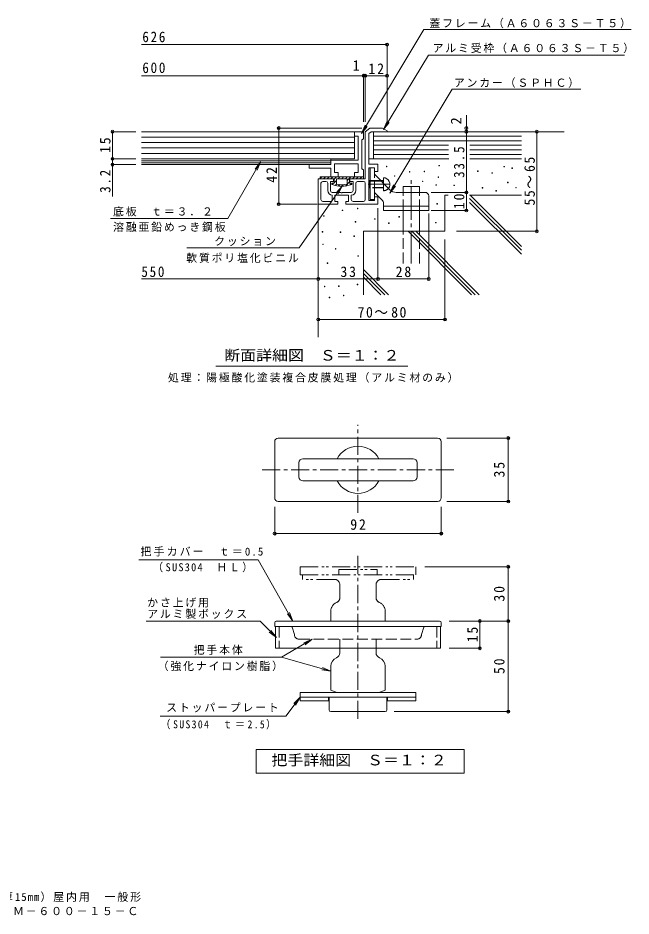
# Model space of a CAD drawing. Units: millimetres, scale not verified. Extents: x -330 to 347, y -274 to 222.
# Drawn here: x 8.3 to 347, y -273.8 to 221.9 of the extents above; entities that cross this region are included whole.
import ezdxf
from ezdxf.enums import TextEntityAlignment as Align

# ---------------------------------------------------------------- set-up
doc = ezdxf.new("R2010")
doc.units = ezdxf.units.MM
doc.header["$LTSCALE"] = 2
doc.header["$PDMODE"] = 32
doc.header["$PDSIZE"] = 1.6
for name, pattern in [('CHAIN1', [8, 5, -1, 1, -1]), ('CHAIN2', [12, 9, -1, 1, -1]), ('DASHED3', [4, 3, -1]), ('DOUBLE_CHAIN1', [8.8, 5, -1, 0.6, -0.6, 0.6, -1])]:
    doc.linetypes.add(name, pattern=pattern)
for name, color, linetype, lineweight in [('D-0', 3, 'Continuous', 9), ('D-1', 2, 'Continuous', 9), ('D-2', 3, 'Continuous', 9), ('D-4', 7, 'Continuous', 9), ('D-5', 7, 'Continuous', 9), ('D-6', 6, 'Continuous', 5)]:
    doc.layers.add(name, color=color, linetype=linetype, lineweight=lineweight)
doc.layers.add('F-0', color=7, linetype='Continuous')
doc.styles.add('ＭＳ ゴシック', font='')
doc.styles.get('ＭＳ ゴシック').set_extended_font_data('MS Gothic')

msp = doc.modelspace()

# ---------------------------------------------------------------- linework, layer by layer
at = {"layer": 'D-0', "linetype": 'CHAIN1'}
for p, q in [((196.142, -51.292), (196.142, -2.656)), ((143.174, -27.491), (249.424, -27.491)), ((196.142, -75.047), (196.142, -166.809))]:
    msp.add_line(p, q, dxfattribs=at)
at = {"layer": 'D-0'}
for p, q in [((150.142, -42.991), (150.142, -11.991)), ((240.142, -9.991), (152.142, -9.991)), ((242.142, -42.991), (242.142, -11.991)), ((163.542, -31.391), (163.542, -23.591)), ((226.542, -21.391), (165.742, -21.391)), ((228.742, -31.391), (228.742, -23.591)), ((226.542, -33.591), (165.742, -33.591)), ((152.142, -44.991), (240.142, -44.991)), ((150.142, -111.891), (150.142, -113.991)), ((232.581, -113.991), (150.142, -113.991)), ((150.642, -113.991), (150.642, -125.991)), ((241.242, -110.991), (151.042, -110.991)), ((233.061, -113.991), (242.142, -113.991)), ((241.642, -113.991), (241.642, -125.991)), ((242.142, -111.891), (242.142, -113.991)), ((241.642, -125.991), (150.642, -125.991)), ((186.142, -128.491), (186.142, -125.991)), ((206.142, -128.491), (206.142, -125.991)), ((181.142, -135.891), (181.142, -149.091)), ((211.142, -135.907), (211.142, -149.091)), ((164.142, -150.491), (228.142, -150.491)), ((164.142, -150.491), (164.142, -154.991)), ((164.142, -152.991), (228.142, -152.991)), ((179.892, -152.991), (179.892, -154.991)), ((180.142, -159.991), (180.142, -152.991)), ((181.142, -149.091), (184.142, -150.191)), ((184.142, -150.191), (184.142, -150.491)), ((211.142, -149.091), (208.142, -150.191)), ((208.142, -150.191), (208.142, -150.491)), ((212.142, -159.991), (212.142, -152.991)), ((212.392, -152.991), (212.392, -154.991)), ((228.142, -150.491), (228.142, -154.991)), ((164.142, -154.991), (179.892, -154.991)), ((212.392, -154.991), (228.142, -154.991)), ((211.142, -160.991), (181.142, -160.991))]:
    msp.add_line(p, q, dxfattribs=at)
at = {"layer": 'D-0', "linetype": 'DOUBLE_CHAIN1'}
for p, q in [((164.242, -80.991), (228.042, -80.991)), ((164.242, -80.991), (164.242, -85.491)), ((185.542, -82.491), (206.742, -82.491)), ((185.542, -82.491), (185.542, -85.491)), ((206.742, -82.491), (206.742, -85.491)), ((228.042, -80.991), (228.042, -85.491)), ((164.242, -85.491), (228.042, -85.491)), ((165.442, -85.491), (165.442, -87.991)), ((183.142, -87.991), (165.442, -87.991)), ((209.142, -87.991), (226.842, -87.991)), ((226.842, -85.491), (226.842, -87.991)), ((186.142, -97.991), (186.142, -90.991)), ((206.142, -97.991), (206.142, -90.991)), ((181.142, -105.391), (181.142, -110.991)), ((211.142, -105.407), (211.142, -110.991))]:
    msp.add_line(p, q, dxfattribs=at)
at = {"layer": 'D-0', "linetype": 'DASHED3'}
for p, q in [((152.642, -113.991), (152.642, -125.991)), ((239.642, -113.991), (239.642, -125.991)), ((159.703, -114.352), (161.042, -118.491)), ((232.581, -114.352), (231.242, -118.491)), ((163.542, -120.991), (228.742, -120.991)), ((186.142, -125.991), (186.142, -120.991)), ((206.142, -125.991), (206.142, -120.991))]:
    msp.add_line(p, q, dxfattribs=at)
at = {"layer": 'D-0', "color": 7}
for points in [[(211.822, 139.745), (211.822, 140.046), (212.122, 140.046), (212.122, 139.745)], [(240.822, 140.212), (240.822, 140.512), (241.122, 140.512), (241.122, 140.212)], [(276.771, 139.722), (276.771, 140.023), (277.071, 140.023), (277.071, 139.722)], [(281.134, 138.837), (281.134, 139.137), (281.434, 139.137), (281.434, 138.837)], [(216.239, 134.511), (216.239, 134.811), (216.539, 134.811), (216.539, 134.511)], [(224.51, 136.792), (224.51, 137.092), (224.81, 137.092), (224.81, 136.792)], [(232.666, 137.055), (232.666, 137.355), (232.966, 137.355), (232.966, 137.055)], [(240.397, 133.89), (240.397, 134.19), (240.697, 134.19), (240.697, 133.89)], [(262.191, 137.258), (262.191, 137.558), (262.491, 137.558), (262.491, 137.258)], [(270.084, 136.206), (270.084, 136.506), (270.384, 136.506), (270.384, 136.206)], [(231.734, 131.613), (231.734, 131.913), (232.034, 131.913), (232.034, 131.613)], [(239.223, 129.599), (239.223, 129.899), (239.523, 129.899), (239.523, 129.599)], [(249.162, 129.369), (249.162, 129.669), (249.462, 129.669), (249.462, 129.369)], [(278.766, 130.944), (278.766, 131.244), (279.066, 131.244), (279.066, 130.944)], [(264.761, 127.989), (264.761, 128.289), (265.061, 128.289), (265.061, 127.989)], [(272.353, 126.332), (272.353, 126.633), (272.653, 126.633), (272.653, 126.332)], [(283.293, 128.092), (283.293, 128.393), (283.593, 128.393), (283.593, 128.092)], [(239.775, 119.12), (239.775, 119.42), (240.075, 119.42), (240.075, 119.12)], [(187.436, 115.601), (187.436, 115.901), (187.735, 115.901), (187.735, 115.601)], [(195.811, 116.566), (195.811, 116.866), (196.111, 116.866), (196.111, 116.566)], [(177.087, 112.444), (177.087, 112.744), (177.387, 112.744), (177.387, 112.444)], [(194.627, 109.287), (194.627, 109.587), (194.927, 109.587), (194.927, 109.287)], [(205.282, 110.778), (205.282, 111.078), (205.582, 111.078), (205.582, 110.778)], [(218.793, 112.045), (218.793, 112.345), (219.093, 112.345), (219.093, 112.045)], [(213.061, 108.529), (213.061, 108.829), (213.36, 108.829), (213.36, 108.529)], [(238.947, 108.767), (238.947, 109.067), (239.247, 109.067), (239.247, 108.767)], [(176.385, 103.674), (176.385, 103.974), (176.685, 103.974), (176.685, 103.674)], [(186.383, 103.499), (186.383, 103.799), (186.683, 103.799), (186.683, 103.499)], [(193.842, 101.381), (193.842, 101.681), (194.142, 101.681), (194.142, 101.381)], [(176.656, 96.826), (176.656, 97.126), (176.956, 97.126), (176.956, 96.826)], [(183.696, 94.341), (183.696, 94.641), (183.996, 94.641), (183.996, 94.341)], [(196.12, 90.407), (196.12, 90.707), (196.42, 90.707), (196.42, 90.407)], [(179.141, 86.473), (179.141, 86.773), (179.441, 86.773), (179.441, 86.473)], [(195.775, 74.601), (195.775, 74.901), (196.075, 74.901), (196.075, 74.601)], [(177.566, 73.524), (177.566, 73.824), (177.866, 73.824), (177.866, 73.524)], [(185.468, 73.773), (185.468, 74.073), (185.768, 74.073), (185.768, 73.773)], [(180.245, 67.492), (180.245, 67.792), (180.545, 67.792), (180.545, 67.492)], [(188.09, 68.525), (188.09, 68.825), (188.39, 68.825), (188.39, 68.525)], [(139.869, -194.927), (139.869, -181.927), (254.869, -181.927), (254.869, -194.927)]]:
    msp.add_lwpolyline(points, close=True, dxfattribs=at)
at = {"layer": 'D-0'}
for centre, radius, start, end in [((152.142, -11.991), 2, 90, 180), ((196.142, -27.491), 13, 27.9843, 152.0157), ((240.142, -11.991), 2, 0, 90), ((165.742, -23.591), 2.2, 90, 180), ((226.542, -23.591), 2.2, 0, 90), ((165.742, -31.391), 2.2, 180, 270), ((196.142, -27.491), 13, 207.9843, 332.0157), ((226.542, -31.391), 2.2, 270, 0), ((152.142, -42.991), 2, 180, 270), ((240.142, -42.991), 2, 270, 0), ((151.042, -111.891), 0.9, 90, 180), ((241.242, -111.891), 0.9, 0, 90), ((183.142, -128.491), 3, 292.02405, 0), ((209.142, -128.491), 3, 180, 247.97595), ((186.142, -135.907), 5, 112.02434, 180), ((206.142, -135.907), 5, 0, 67.97566), ((181.142, -159.991), 1, 180, 270), ((211.142, -159.991), 1, 270, 0)]:
    msp.add_arc(centre, radius, start, end, dxfattribs=at)
at = {"layer": 'D-0', "linetype": 'DOUBLE_CHAIN1'}
for centre, radius, start, end in [((183.142, -90.991), 3, 0, 90), ((209.142, -90.991), 3, 90, 180), ((183.142, -97.991), 3, 292.02405, 0), ((209.142, -97.991), 3, 180, 247.97595), ((186.142, -105.407), 5, 112.02371, 180), ((206.142, -105.407), 5, 0, 67.97629)]:
    msp.add_arc(centre, radius, start, end, dxfattribs=at)
at = {"layer": 'D-0', "linetype": 'DASHED3'}
for centre, radius, start, end in [((159.223, -114.491), 0.5, 16.1008, 90), ((233.061, -114.491), 0.5, 90, 163.8992), ((163.542, -118.491), 2.5, 180, 270), ((228.742, -118.491), 2.5, 270, 0)]:
    msp.add_arc(centre, radius, start, end, dxfattribs=at)
at = {"layer": 'D-1'}
for p, q in [((203.392, 159.151), (202.191, 158.19)), ((203.392, 159.151), (212.191, 159.151)), ((212.191, 159.651), (212.191, 159.151)), ((202.891, 139.151), (202.891, 121.651)), ((175.191, 134.151), (175.191, 133.151)), ((175.191, 133.151), (176.191, 134.151)), ((199.191, 134.151), (175.191, 134.151)), ((177.191, 133.151), (178.191, 134.151)), ((179.191, 133.151), (180.191, 134.151)), ((181.191, 133.151), (182.191, 134.151)), ((182.941, 132.901), (184.191, 134.151)), ((185.191, 133.151), (186.191, 134.151)), ((187.191, 133.151), (188.191, 134.151)), ((189.191, 133.151), (190.191, 134.151)), ((190.191, 132.152), (192.191, 134.151)), ((193.19, 133.151), (194.191, 134.151)), ((195.191, 133.151), (196.191, 134.151)), ((197.191, 133.151), (198.191, 134.151)), ((199.191, 133.151), (199.191, 134.151)), ((205.191, 135.651), (213.726, 127.116)), ((174.191, 133.151), (174.191, 119.151)), ((182.941, 133.151), (174.191, 133.151)), ((175.691, 130.652), (175.691, 121.651)), ((178.441, 131.651), (176.691, 131.651)), ((179.441, 126.651), (179.441, 130.652)), ((181.691, 130.652), (181.691, 130.051)), ((182.941, 130.652), (181.691, 130.652)), ((181.981, 129.942), (182.691, 130.652)), ((182.941, 133.151), (182.941, 130.652)), ((182.941, 130.901), (184.191, 132.152)), ((183.51, 129.471), (184.191, 130.152)), ((184.191, 133.151), (184.191, 130.152)), ((190.191, 133.151), (184.191, 133.151)), ((185.189, 129.15), (185.929, 129.889)), ((187.057, 129.017), (187.89, 129.851)), ((189.189, 129.149), (191.441, 131.401)), ((190.191, 130.152), (190.191, 133.151)), ((191.441, 133.151), (199.191, 133.151)), ((191.441, 130.652), (191.441, 133.151)), ((192.691, 130.652), (191.441, 130.652)), ((191.763, 129.724), (192.691, 130.651)), ((192.691, 130.051), (192.691, 130.652)), ((194.941, 130.652), (194.941, 126.651)), ((199.191, 131.651), (195.941, 131.651)), ((200.191, 121.651), (200.191, 130.652)), ((202.441, 132.152), (202.191, 131.901)), ((202.891, 131.901), (202.191, 131.901)), ((202.891, 132.152), (202.441, 132.152)), ((210.191, 132.152), (208.691, 132.152)), ((210.191, 131.901), (208.941, 131.901)), ((210.191, 130.652), (210.191, 133.751)), ((181.941, 121.651), (181.941, 124.151)), ((190.941, 124.151), (183.441, 124.151)), ((192.441, 125.651), (187.491, 125.651)), ((192.441, 124.151), (192.441, 121.651)), ((202.441, 128.151), (202.191, 128.402)), ((202.891, 128.402), (202.191, 128.402)), ((202.891, 128.151), (202.441, 128.151)), ((209.605, 121.237), (205.191, 125.651)), ((217.262, 125.651), (233.191, 125.651)), ((176.691, 120.651), (180.941, 120.651)), ((193.441, 120.651), (199.191, 120.651)), ((202.891, 121.651), (205.191, 121.651)), ((210.191, 115.652), (210.191, 119.823)), ((235.191, 123.651), (235.191, 115.652)), ((235.191, 117.951), (210.191, 117.951)), ((235.191, 115.652), (210.191, 115.652))]:
    msp.add_line(p, q, dxfattribs=at)
at = {"layer": 'D-1', "linetype": 'DASHED3'}
for p, q in [((205.191, 125.651), (205.191, 135.651)), ((202.441, 132.152), (202.441, 128.151)), ((208.691, 132.152), (202.891, 132.152)), ((208.941, 131.901), (202.891, 131.901)), ((210.191, 126.551), (210.191, 130.652)), ((210.191, 128.402), (202.891, 128.402)), ((210.191, 128.151), (202.891, 128.151))]:
    msp.add_line(p, q, dxfattribs=at)
at = {"layer": 'D-1', "linetype": 'CHAIN2'}
msp.add_line((213.79, 130.152), (201.706, 130.152), dxfattribs=at)
at = {"layer": 'D-1'}
for points in [[(212.191, 159.651), (209.691, 161.151), (202.691, 161.151), (200.191, 159.151), (200.191, 133.151), (191.691, 133.151), (191.691, 131.651), (193.441, 131.651), (193.441, 126.651)], [(205.191, 137.151), (207.191, 137.151), (207.191, 141.151), (202.191, 141.151), (202.191, 158.19)], [(205.191, 125.651), (205.191, 121.151), (202.191, 121.151), (202.191, 139.151), (205.191, 139.151), (205.191, 135.651)], [(180.941, 126.651), (180.941, 131.651), (182.691, 131.651), (182.691, 133.151)], [(174.191, 119.151), (184.941, 119.151), (184.941, 120.651), (183.441, 120.651), (183.441, 124.151)], [(187.491, 125.651), (187.491, 125.351), (186.891, 125.351), (186.891, 125.651), (181.941, 125.651)], [(190.941, 124.151), (190.941, 120.651), (189.441, 120.651), (189.441, 119.151), (207.191, 119.151), (207.191, 123.152), (205.191, 123.152)]]:
    msp.add_lwpolyline(points, dxfattribs=at)
for centre, radius, start, end in [((176.691, 130.652), 1, 90, 180), ((178.441, 130.652), 1, 7.01646, 90), ((187.191, 144.151), 15.135, 248.69067, 291.30931), ((187.191, 144.151), 14.318, 257.90526, 282.09473), ((195.941, 130.652), 1, 90, 180), ((199.191, 130.652), 1, 7.01646, 90), ((210.191, 130.152), 3.6, 320.63649, 90), ((181.941, 126.651), 2.5, 180, 270), ((181.941, 126.651), 1, 180, 270), ((192.441, 126.651), 1, 270, 0), ((192.441, 126.651), 2.5, 270, 0), ((217.262, 130.652), 5, 225, 270), ((233.191, 123.651), 2, 0, 90), ((176.691, 121.651), 1, 180, 270), ((180.941, 121.651), 1, 270, 0), ((193.441, 121.651), 1, 180, 270), ((199.191, 121.651), 1, 270, 0), ((208.191, 119.823), 2, 7.01646, 45)]:
    msp.add_arc(centre, radius, start, end, dxfattribs=at)
at = {"layer": 'D-1', "linetype": 'DASHED3'}
msp.add_arc((210.191, 130.152), 3.6, 270, 320.63649, dxfattribs=at)
at = {"layer": 'D-2'}
for p, q in [((199.191, 159.151), (76.51, 159.151)), ((194.191, 159.151), (194.191, 144.151)), ((199.191, 155.151), (199.191, 159.151)), ((194.191, 156.151), (76.51, 156.151)), ((194.191, 156.651), (196.191, 156.651)), ((196.191, 156.651), (196.191, 143.451)), ((198.191, 154.652), (199.191, 155.151)), ((198.191, 138.651), (198.191, 154.652)), ((194.191, 153.152), (76.51, 153.152)), ((194.191, 150.151), (76.51, 150.151)), ((194.191, 147.152), (76.51, 147.152)), ((194.191, 144.151), (76.51, 144.151)), ((181.191, 144.151), (181.191, 140.951)), ((181.191, 143.085), (76.51, 143.085)), ((181.191, 142.018), (76.51, 142.018)), ((181.191, 140.951), (76.51, 140.951)), ((169.191, 140.951), (169.191, 138.951)), ((169.191, 138.951), (181.191, 138.951)), ((196.191, 143.451), (181.191, 143.451)), ((183.191, 141.451), (196.191, 141.451)), ((183.191, 136.651), (183.191, 141.451)), ((196.191, 141.451), (196.191, 136.651)), ((185.191, 136.651), (183.191, 136.651)), ((185.191, 136.651), (185.191, 134.151)), ((196.191, 136.651), (194.191, 136.651)), ((194.191, 136.651), (194.191, 134.151)), ((194.191, 134.151), (199.191, 134.151)), ((199.191, 138.151), (198.191, 138.651)), ((199.191, 138.151), (199.191, 134.151))]:
    msp.add_line(p, q, dxfattribs=at)
msp.add_lwpolyline([(181.191, 138.951), (181.191, 134.151), (185.191, 134.151)], dxfattribs=at)
at = {"layer": 'D-4'}
for p, q in [((76.51, 207.236), (212.191, 207.236)), ((212.191, 164.613), (212.191, 207.836)), ((76.51, 190.027), (212.191, 190.027)), ((199.191, 164.613), (199.191, 190.627)), ((200.191, 164.613), (200.191, 190.627)), ((255.996, 115.652), (255.996, 168.24)), ((73.527, 159.151), (59.944, 159.151)), ((60.544, 123.37), (60.544, 159.151)), ((198.233, 161.151), (151.759, 161.151)), ((152.359, 119.151), (152.359, 161.151)), ((294.91, 104.151), (294.91, 159.151)), ((73.527, 144.151), (59.944, 144.151)), ((73.527, 140.951), (59.944, 140.951)), ((236.561, 125.651), (256.596, 125.651)), ((173.629, 119.151), (151.759, 119.151)), ((207.191, 116.878), (207.191, 77.235)), ((236.561, 115.652), (256.596, 115.652)), ((235.191, 113.95), (235.191, 77.235)), ((250.5, 104.151), (295.51, 104.151)), ((244.191, 99.648), (244.191, 54.872)), ((76.51, 77.835), (235.191, 77.835)), ((174.191, 55.472), (244.191, 55.472)), ((117.59, 29.668), (223.696, 29.668)), ((245.142, -9.991), (279.752, -9.991)), ((279.152, -44.991), (279.152, -9.991)), ((150.142, -47.991), (150.142, -63.293)), ((242.142, -47.991), (242.142, -63.293)), ((245.142, -44.991), (279.752, -44.991)), ((150.142, -62.693), (242.142, -62.693)), ((233.042, -80.991), (279.752, -80.991)), ((279.152, -160.991), (279.152, -80.991)), ((246.465, -110.991), (264.016, -110.991)), ((247.142, -110.991), (279.752, -110.991)), ((263.416, -125.991), (263.416, -110.991)), ((246.465, -125.991), (264.016, -125.991)), ((216.142, -160.991), (279.752, -160.991))]:
    msp.add_line(p, q, dxfattribs=at)
for p in [(212.191, 207.236), (199.191, 190.027), (200.191, 190.027), (212.191, 190.027), (60.544, 159.151), (152.359, 161.151), (255.996, 161.151), (255.996, 159.151), (294.91, 159.151), (60.544, 144.151), (60.544, 140.951), (255.996, 125.651), (152.359, 119.151), (255.996, 115.652), (294.91, 104.151), (174.191, 77.835), (207.191, 77.835), (235.191, 77.835), (174.191, 55.472), (244.191, 55.472), (279.152, -9.991), (279.152, -44.991), (150.142, -62.693), (242.142, -62.693), (279.152, -80.991), (263.416, -110.991), (279.152, -110.991), (263.416, -125.991), (279.152, -160.991)]:
    msp.add_point(p, dxfattribs=at)
at = {"layer": 'D-5'}
for p, q in [((198.096, 158.189), (232.575, 215.499)), ((346.961, 215.499), (232.575, 215.499)), ((213.728, 125.233), (248.207, 182.543)), ((248.207, 182.543), (319.207, 182.543)), ((210.296, 160.359), (212.292, 164.943)), ((210.296, 160.359), (213.411, 164.27)), ((198.096, 158.189), (200.092, 162.773)), ((198.096, 158.189), (201.211, 162.1)), ((124.257, 111.16), (142.358, 142.466)), ((142.358, 142.466), (139.312, 138.501)), ((142.358, 142.466), (140.442, 137.848)), ((163.664, 95.021), (187.448, 129.019)), ((187.448, 129.019), (184.072, 125.331)), ((187.448, 129.019), (185.141, 124.583)), ((213.728, 125.233), (215.724, 129.817)), ((213.728, 125.233), (216.843, 129.144)), ((59.489, 111.16), (124.257, 111.16)), ((163.664, 95.021), (101.564, 95.021)), ((75.1, -77.281), (141.08, -77.281)), ((160.157, -110.991), (158.283, -106.355)), ((151.093, -120.141), (148.055, -116.17)), ((170.873, -120.991), (166.271, -122.944)), ((87.125, -130.933), (153.991, -130.933)), ((181.142, -138.586), (176.548, -136.613)), ((164.142, -152.991), (160.631, -156.551)), ((164.142, -152.991), (161.672, -157.338))]:
    msp.add_line(p, q, dxfattribs=at)
for points in [[(210.296, 160.359), (235.014, 201.444), (343.28, 201.444)], [(141.08, -77.281), (160.157, -110.991), (157.147, -106.998)], [(79.168, -111.073), (142.05, -111.073), (151.093, -120.141), (147.131, -117.092)], [(153.991, -130.933), (170.873, -120.991), (166.933, -124.069)], [(153.991, -130.933), (181.142, -138.586), (176.193, -137.869)], [(86.865, -163.459), (156.223, -163.459), (164.142, -152.991)]]:
    msp.add_lwpolyline(points, dxfattribs=at)
at = {"layer": 'D-6'}
for p, q in [((204.771, 144.151), (204.771, 159.151)), ((212.191, 159.151), (310.097, 159.151)), ((204.771, 156.651), (286.409, 156.651)), ((204.771, 154.151), (286.409, 154.151)), ((204.771, 151.651), (246.125, 151.651)), ((204.771, 149.151), (246.125, 149.151)), ((257.94, 151.651), (286.409, 151.651)), ((257.94, 149.151), (286.409, 149.151)), ((202.191, 144.151), (246.385, 144.151)), ((204.771, 146.651), (246.125, 146.651)), ((257.94, 146.651), (286.409, 146.651)), ((257.94, 144.151), (286.409, 144.151)), ((221.071, 128.918), (230.071, 128.918)), ((221.071, 125.651), (221.071, 128.918)), ((230.071, 125.651), (230.071, 128.918)), ((244.191, 124.151), (244.191, 104.151)), ((244.191, 124.151), (245.888, 124.151)), ((257.797, 124.151), (286.409, 124.151)), ((258.04, 124.151), (286.409, 95.782)), ((174.191, 119.151), (174.191, 45.804)), ((257.797, 122.273), (286.409, 93.661)), ((257.797, 120.152), (286.409, 91.54)), ((221.071, 104.151), (221.071, 115.652)), ((230.071, 104.151), (230.071, 115.652)), ((199.191, 104.151), (244.191, 104.151)), ((199.191, 104.151), (199.191, 69.151)), ((223.797, 104.151), (258.797, 69.151)), ((225.919, 104.151), (260.919, 69.151)), ((228.04, 104.151), (263.04, 69.151)), ((199.191, 83), (213.04, 69.151)), ((199.191, 80.879), (210.919, 69.151)), ((199.191, 78.758), (208.797, 69.151))]:
    msp.add_line(p, q, dxfattribs=at)
at = {"layer": 'D-6', "linetype": 'CHAIN2'}
msp.add_line((225.571, 86.44), (225.571, 132.88), dxfattribs=at)
at = {"layer": 'D-6', "linetype": 'DASHED3'}
for p, q in [((221.071, 115.652), (221.071, 125.651)), ((230.071, 115.652), (230.071, 125.651)), ((221.071, 86.44), (221.071, 104.151)), ((230.071, 86.44), (230.071, 104.151))]:
    msp.add_line(p, q, dxfattribs=at)

# ---------------------------------------------------------------- texts
at = {"layer": 'D-0', "color": 2, "style": 'ＭＳ ゴシック', "width": 1.1}
msp.add_text('把手詳細図\u3000Ｓ＝１：２', height=5.865, dxfattribs=at).set_placement((148.369, -192.427), align=Align.BOTTOM_LEFT)
at = {"layer": 'D-4', "color": 2, "style": 'ＭＳ ゴシック'}
msp.add_text('1', height=5.865, dxfattribs=at).set_placement((193.177, 191.027), align=Align.BOTTOM_LEFT)
msp.add_text('2', height=5.865, rotation=90, dxfattribs=at).set_placement((254.996, 163.115), align=Align.BOTTOM_LEFT)
at = {"layer": 'D-4', "color": 2, "style": 'ＭＳ ゴシック', "width": 1.1}
msp.add_text('断面詳細図\u3000Ｓ＝１：２', height=5.865, dxfattribs=at).set_placement((122.28, 31.012), align=Align.BOTTOM_LEFT)
at = {"layer": 'D-4', "color": 2, "char_height": 5.865, "attachment_point": 7, "style": 'ＭＳ ゴシック'}
for s, insert in [('\\T1.27;\\W0.9;626', (77.052, 208.486)), ('\\T1.27;\\W0.9;600', (77.052, 191.453)), ('\\T1.27;\\W0.95;12', (201.941, 191.027)), ('\\T1.27;\\W0.9;550', (76.51, 78.857)), ('\\T1.27;\\W0.95;33', (186.441, 78.835)), ('\\T1.27;\\W0.95;28', (216.941, 78.835)), ('\\T1.22;\\W0.95;70～80', (195.941, 56.471)), ('\\T1.27;\\W0.95;92', (191.892, -60.693))]:
    msp.add_mtext(s, dxfattribs=dict(at, insert=insert))
at = {"layer": 'D-4', "color": 2, "char_height": 5.865, "attachment_point": 7, "rotation": 90, "style": 'ＭＳ ゴシック'}
for s, insert in [('\\T1.27;\\W0.95;15', (59.544, 147.402)), ('\\T1.28;\\W0.9;33.5', (254.996, 133.651)), ('\\T1.22;\\W0.95;55～65', (293.91, 118.401)), ('\\T1.27;\\W0.95;42', (151.359, 130.98)), ('\\T1.27;\\W0.9;3.2', (59.544, 125.402)), ('\\T1.27;\\W0.95;10', (254.996, 116.402)), ('\\T1.27;\\W0.95;35', (277.152, -31.741)), ('\\T1.27;\\W0.95;30', (277.152, -100.241)), ('\\T1.27;\\W0.95;15', (262.416, -122.741)), ('\\T1.27;\\W0.95;50', (277.152, -140.241))]:
    msp.add_mtext(s, dxfattribs=dict(at, insert=insert))
at = {"layer": 'D-4', "insert": (91.194, 20.624), "char_height": 4.399, "attachment_point": 7, "style": 'ＭＳ ゴシック'}
msp.add_mtext('\\T1.17;処理：陽極酸化塗装複合皮膜処理（アルミ材のみ）', dxfattribs=at)
at = {"layer": 'D-5', "char_height": 4.399, "attachment_point": 7, "style": 'ＭＳ ゴシック'}
for s, insert in [('\\T1.17;蓋フレーム（Ａ６０６３Ｓ－Ｔ５）', (235.585, 216.22)), ('\\T1.17;アルミ受枠（Ａ６０６３Ｓ－Ｔ５）', (237.351, 202.478)), ('\\T1.17;アンカー（ＳＰＨＣ）', (249.095, 183.352)), ('\\T1.17;底板\u3000ｔ＝３．２', (60.879, 112.353)), ('\\T1.17;溶融亜鉛めっき鋼板', (60.879, 103.823)), ('\\T1.17;クッション', (116.715, 96.013)), ('\\T1.17;軟質ポリ塩化ビニル', (101.293, 86.725)), ('\\T1.2;把手カバー\u3000ｔ＝0.5', (76.065, -75.327)), ('\\T1.24;\\W0.95;（SUS304\u3000ＨＬ）', (82.814, -84.065)), ('\\T1.17;かさ上げ用', (79.725, -103.52)), ('\\T1.17;アルミ製ボックス', (79.725, -109.764)), ('\\T1.17;把手本体', (105.414, -129.623)), ('\\T1.17;（強化ナイロン樹脂）', (85.535, -138.668)), ('\\T1.17;ストッパープレート', (90.24, -161.405)), ('\\T1.27;\\W0.9;（SUS304\u3000ｔ＝2.5）', (87.159, -170.782))]:
    msp.add_mtext(s, dxfattribs=dict(at, insert=insert))
at = {"layer": 'F-0', "char_height": 4.399, "attachment_point": 7, "style": 'ＭＳ ゴシック'}
for s, insert in [('\\T1.18;フロアーハッチ\u3000フローリング床材用（フローリング厚15mm）屋内用\u3000一般形', (-170.376, -266.095)), ('\\T1.17;アルミニウム＋スチール製\u3000アルミニウム目地\u3000ＭＯＦＭ－６００－１５－Ｃ', (-169.886, -273.828))]:
    msp.add_mtext(s, dxfattribs=dict(at, insert=insert))

doc.saveas('drawing.dxf')
